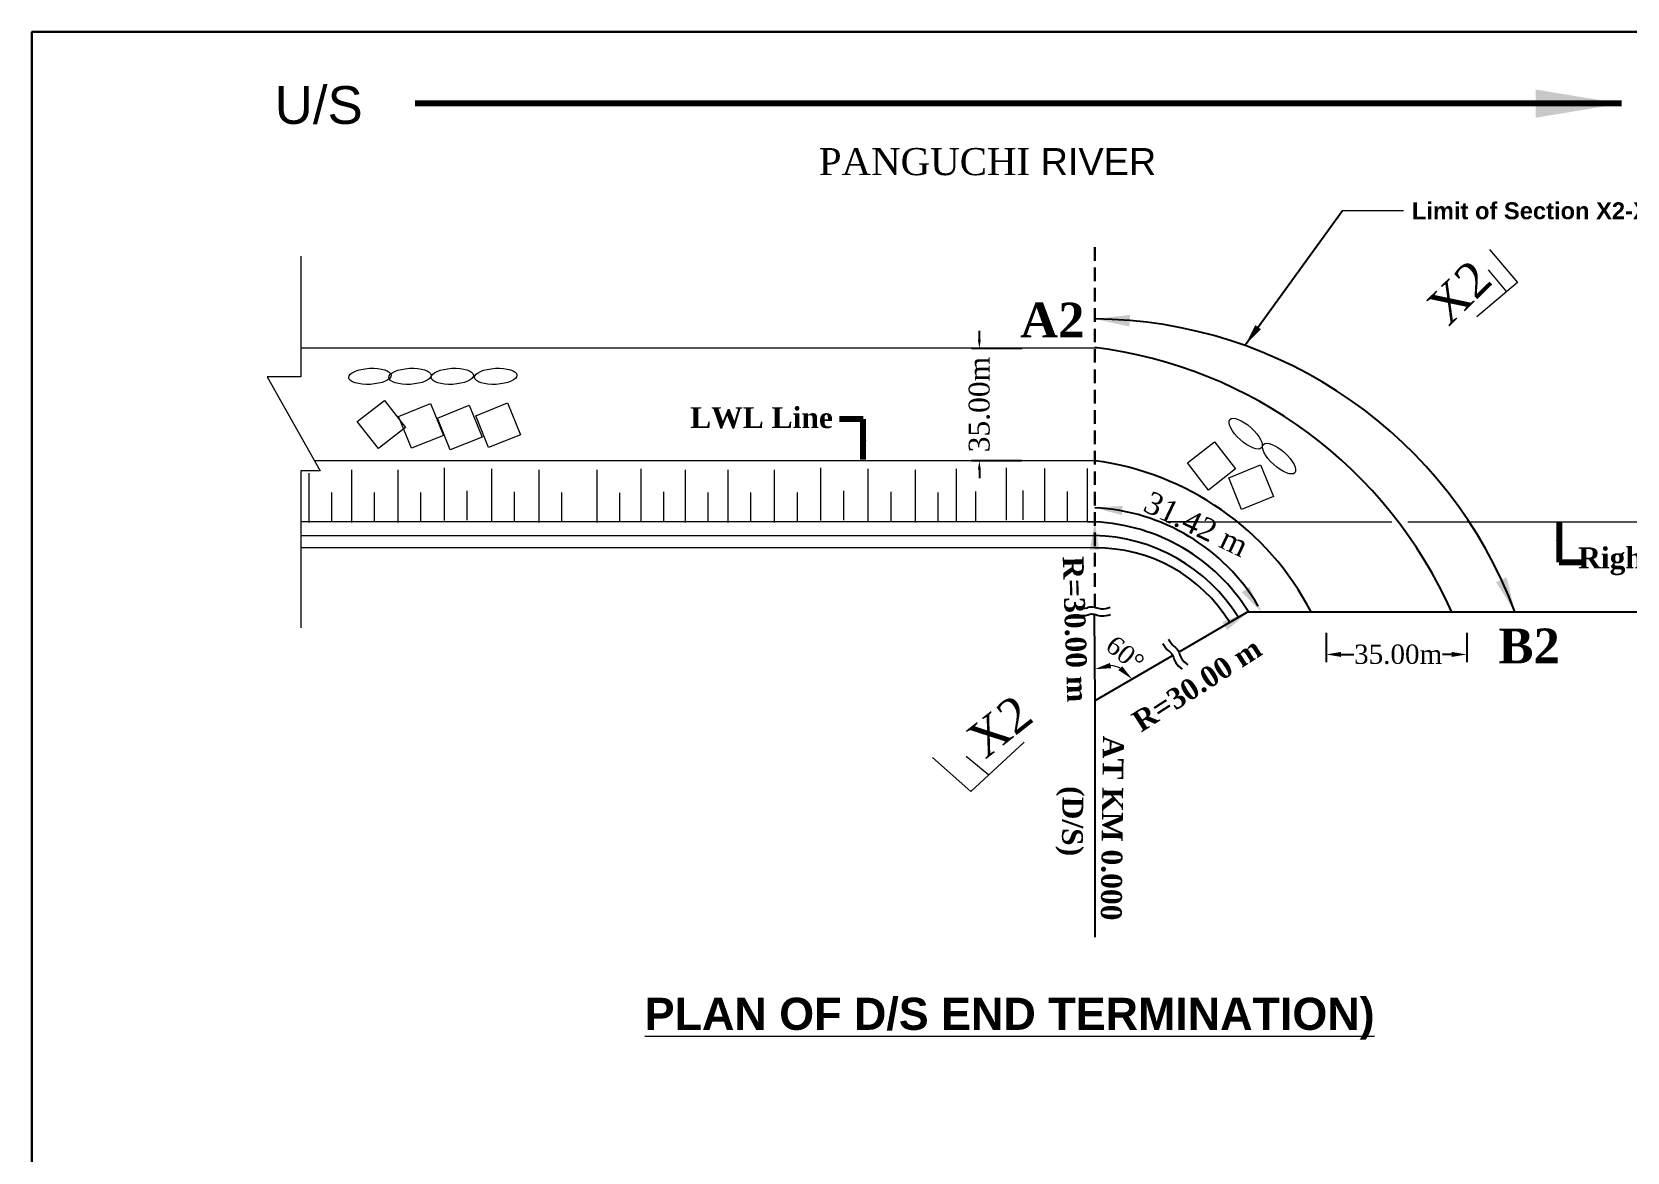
# Model space of a CAD drawing. Header units: metres. Extents: x -2434 to 11656, y -15288 to 8109.
# Drawn here: x 44.5 to 119, y -8307.7 to -8255.3 of the extents above; entities that cross this region are included whole.
import ezdxf

# ---------------------------------------------------------------- set-up
doc = ezdxf.new("R2010")
doc.units = ezdxf.units.M
doc.linetypes.add('DASHEDX2', pattern=[38.1, 25.4, -12.7])
doc.layers.add('Layer1', color=7, linetype='Continuous', lineweight=13)
doc.layers.add('LINE', color=7, linetype='Continuous')
doc.styles.add('Arial B heading -200', font='arialbd.ttf', dxfattribs={"height": 0.6})
doc.styles.add('Arial-200', font='arial.ttf')
doc.styles.get("Standard").update_dxf_attribs({"font": 'times.ttf'})
doc.dimstyles.get("Standard").update_dxf_attribs({"dimtxt": 0.5, "dimasz": 0.4075, "dimexe": 0.364, "dimexo": 0.219, "dimgap": 0.09, "dimtad": 0, "dimdec": 0, "dimlfac": 1000, "dimzin": 0, "dimdsep": 46, "dimtxsty": 'Standard', "dimcen": 0.09, "dimadec": 0, "dimazin": 0, "dimtfac": 1, "dimtdec": 0, "dimtofl": 0, "dimtmove": 0, "dimatfit": 3, "dimfxl": 1, "dimtolj": 1, "dimtzin": 0, "dimarcsym": 0})

# ---------------------------------------------------------------- blocks, each defined once
blk = doc.blocks.new('*D1162')
at = {"layer": 'Defpoints', "color": 0, "lineweight": -3, "ltscale": 0.5}
for p in [(104.961, -8283.178), (111.533, -8283.178), (111.533, -8284.408)]:
    blk.add_point(p, dxfattribs=at)
at = {"layer": 'LINE', "color": 7, "ltscale": 0.5}
for p, q in [((104.961, -8283.397), (104.961, -8284.772)), ((111.533, -8283.397), (111.533, -8284.772)), ((105.661, -8284.408), (106.253, -8284.408)), ((110.833, -8284.408), (110.397, -8284.408))]:
    blk.add_line(p, q, dxfattribs=at)
at = {"layer": 'LINE', "color": 7, "lineweight": -3, "ltscale": 0.5}
for points in [[(105.661, -8284.292), (105.661, -8284.525), (104.961, -8284.408)], [(110.833, -8284.292), (110.833, -8284.525), (111.533, -8284.408)]]:
    blk.add_solid(points, dxfattribs=at)
at = {"layer": 'LINE', "color": 7, "lineweight": 9, "ltscale": 0.5, "insert": (108.325, -8284.408), "char_height": 0.9, "attachment_point": 5}
blk.add_mtext('\\A1;35.00m', dxfattribs=at)
blk = doc.blocks.new('*D1163')
at = {"color": 0, "linetype": 'ByBlock', "lineweight": -2, "ltscale": 0.5}
for p, q in [((88.758, -8269.701), (88.758, -8269.293)), ((90.751, -8270.108), (88.394, -8270.108)), ((90.735, -8275.359), (88.394, -8275.359)), ((88.758, -8275.767), (88.758, -8276.174))]:
    blk.add_line(p, q, dxfattribs=at)
at = {"color": 0, "linetype": 'ByBlock', "lineweight": -3, "ltscale": 0.5}
for points in [[(88.69, -8269.701), (88.826, -8269.701), (88.758, -8270.108)], [(88.69, -8275.767), (88.826, -8275.767), (88.758, -8275.359)]]:
    blk.add_solid(points, dxfattribs=at)
at = {"layer": 'Defpoints', "color": 0, "linetype": 'ByBlock', "lineweight": -3, "ltscale": 0.5}
for p in [(90.97, -8270.108), (88.758, -8275.359), (90.954, -8275.359)]:
    blk.add_point(p, dxfattribs=at)
at = {"color": 0, "linetype": 'ByBlock', "lineweight": 18, "ltscale": 0.5, "insert": (88.758, -8272.734), "char_height": 0.5, "attachment_point": 5, "rotation": 90}
blk.add_mtext('\\A1;{\\H1.95x;35.00m}', dxfattribs=at)

msp = doc.modelspace()

# ---------------------------------------------------------------- linework, layer by layer
at = {"linetype": 'ByBlock', "lineweight": 18, "ltscale": 0.5}
msp.add_line((105.728262, -8263.666893), (108.577072, -8263.666893), dxfattribs=at)
at = {"color": 0, "linetype": 'Continuous', "lineweight": -3, "ltscale": 0.5}
for p, q in [((94.128882, -8282.530239), (94.153157, -8286.577956)), ((101.33956, -8282.408166), (98.077868, -8284.301711)), ((101.321956, -8282.421297), (129.795831, -8282.421297)), ((101.332985, -8282.413815), (101.333459, -8282.414632)), ((97.795893, -8284.46525), (94.153157, -8286.577956)), ((94.153157, -8286.577956), (94.153157, -8297.618334))]:
    msp.add_line(p, q, dxfattribs=at)
for centre, radius, start, end in [((94.038771, -8289.814332), 21.081276, 20.52964683, 89.68926297), ((91.561863, -8290.988638), 21.081276, 23.96185055, 82.93954041), ((92.414922, -8288.607777), 13.364142, 27.57545196, 82.57716846), ((93.702502, -8286.958174), 9.411464, 30.73158328, 87.24771422), ((93.937662, -8287.027772), 8.181677, 32.07588977, 88.73506384), ((93.753066, -8287.139117), 8.93217, 31.93324503, 87.43309187), ((94.233398, -8286.723228), 7.293715, 31.41218578, 90.63077693)]:
    msp.add_arc(centre, radius, start, end, dxfattribs=at)
for points in [[(93.368867, -8282.242143), (93.810176, -8282.224959), (93.919067, -8282.190592), (94.452071, -8282.276505), (94.876185, -8282.202049)], [(93.380802, -8282.576243), (93.822111, -8282.55906), (93.931001, -8282.524693), (94.464006, -8282.610606), (94.88812, -8282.53615)], [(97.327861, -8283.896126), (97.599023, -8284.244723), (97.690413, -8284.31318), (97.931239, -8284.796375), (98.23892, -8285.09762)], [(97.592399, -8283.691711), (97.863561, -8284.040308), (97.95495, -8284.108764), (98.195777, -8284.591959), (98.503457, -8284.893205)]]:
    msp.add_spline(points, degree=3, dxfattribs=at)
at = {"linetype": 'ByBlock', "lineweight": 18, "ltscale": 0.5}
for points in [[(95.767014, -8269.088318), (95.794895, -8268.5457), (94.153102, -8268.733366)], [(113.39606, -8280.81432), (112.895696, -8281.026092), (113.781193, -8282.421297)]]:
    msp.add_solid(points, dxfattribs=at)
at = {"layer": 'Layer1', "color": 7, "linetype": 'DASHEDX2', "lineweight": 30, "ltscale": 0.025}
msp.add_line((94.153102, -8282.204548), (94.153102, -8265.097374), dxfattribs=at)
at = {"layer": 'LINE', "color": 7, "lineweight": 9, "ltscale": 0.5}
for p, q in [((112.597165, -8265.481777), (113.908131, -8267.021679)), ((113.908131, -8267.021679), (112.005779, -8268.630645)), ((113.908131, -8267.021679), (112.005779, -8268.630645)), ((112.538273, -8266.442332), (113.392008, -8267.458203)), ((93.808371, -8278.182771), (93.808371, -8275.727343)), ((94.153102, -8278.21591), (57.062768, -8278.21591)), ((93.806774, -8278.21591), (94.153102, -8278.21591)), ((94.151782, -8278.85864), (94.151782, -8278.85864)), ((97.500776, -8278.21591), (108.02545, -8278.21591)), ((98.981136, -8278.21591), (97.500776, -8278.21591)), ((108.781819, -8278.21591), (127.064453, -8278.21591)), ((94.151782, -8279.429955), (94.151782, -8279.429955)), ((88.358925, -8290.812844), (90.848732, -8288.508978)), ((88.358925, -8290.812844), (90.848732, -8288.508978)), ((88.146195, -8289.163082), (89.196123, -8290.038168))]:
    msp.add_line(p, q, dxfattribs=at)
at = {"layer": 'LINE', "color": 7, "lineweight": 18, "ltscale": 0.5}
for p, q in [((57.062768, -8265.796433), (57.062768, -8271.44157)), ((57.062768, -8265.796433), (57.062768, -8271.44157)), ((94.243824, -8270.094881), (57.062768, -8270.094881)), ((57.062768, -8271.44157), (55.486405, -8271.44157)), ((55.486405, -8271.44157), (57.955031, -8275.823723)), ((57.062768, -8275.823723), (57.062768, -8283.169182)), ((57.955031, -8275.823723), (57.062768, -8275.823723)), ((57.439523, -8278.238709), (57.439523, -8275.944643)), ((94.21607, -8275.359334), (57.693424, -8275.359334)), ((59.432551, -8278.238709), (59.432551, -8275.78328)), ((61.598883, -8278.238709), (61.598883, -8275.78328)), ((63.765216, -8278.152136), (63.765216, -8275.696708)), ((65.974884, -8278.195423), (65.974884, -8275.739994)), ((68.184542, -8278.238709), (68.184542, -8275.78328)), ((70.897152, -8278.241542), (70.897152, -8275.786114)), ((72.949767, -8278.195423), (72.949767, -8275.739994)), ((75.029447, -8278.238709), (75.029447, -8275.78328)), ((77.022475, -8278.238709), (77.022475, -8275.78328)), ((79.188808, -8278.238709), (79.188808, -8275.78328)), ((81.35514, -8278.152136), (81.35514, -8275.696708)), ((83.564808, -8278.195423), (83.564808, -8275.739994)), ((85.774466, -8278.238709), (85.774466, -8275.78328)), ((87.683047, -8278.185605), (87.683047, -8275.730177)), ((90.019509, -8278.139485), (90.019509, -8275.684057)), ((91.815343, -8278.182771), (91.815343, -8275.727343)), ((58.505296, -8278.21698), (58.505296, -8276.848023)), ((60.498324, -8278.21698), (60.498324, -8276.848023)), ((62.664656, -8278.21698), (62.664656, -8276.848023)), ((64.830988, -8278.130408), (64.830988, -8276.761451)), ((67.040656, -8278.173694), (67.040656, -8276.804737)), ((69.250314, -8278.21698), (69.250314, -8276.848023)), ((71.962924, -8278.219814), (71.962924, -8276.850857)), ((74.01554, -8278.173694), (74.01554, -8276.804737)), ((76.09522, -8278.21698), (76.09522, -8276.848023)), ((78.088248, -8278.21698), (78.088248, -8276.848023)), ((80.25458, -8278.21698), (80.25458, -8276.848023)), ((82.420912, -8278.130408), (82.420912, -8276.761451)), ((84.63058, -8278.173694), (84.63058, -8276.804737)), ((86.840238, -8278.21698), (86.840238, -8276.848023)), ((88.589562, -8278.163877), (88.589562, -8276.79492)), ((90.801435, -8278.117757), (90.801435, -8276.7488)), ((92.881115, -8278.161043), (92.881115, -8276.792086)), ((94.290815, -8278.85864), (57.062768, -8278.85864)), ((94.153102, -8279.429955), (57.062768, -8279.429955))]:
    msp.add_line(p, q, dxfattribs=at)
at = {"layer": 'LINE', "color": 7, "lineweight": 30, "ltscale": 0.5}
msp.add_lwpolyline([(44.490866, -8360.003466), (44.490866, -8255.319794), (192.528383, -8255.319794), (192.528383, -8360.003466), (44.490866, -8360.003466)], close=True, dxfattribs=at)
at = {"layer": 'LINE', "color": 7, "lineweight": 9, "ltscale": 0.5}
for points in [[(60.680998, -8274.793159), (59.694273, -8273.528402), (60.95903, -8272.541676), (61.945755, -8273.806433)], [(62.227124, -8274.776407), (61.626451, -8273.288983), (63.113875, -8272.688311), (63.714547, -8274.175734)], [(64.0367, -8274.853614), (63.436028, -8273.36619), (64.923452, -8272.765518), (65.524124, -8274.252942)], [(65.829163, -8274.742982), (65.228491, -8273.255559), (66.715915, -8272.654886), (67.316587, -8274.14231)], [(99.46545, -8276.724922), (98.478725, -8275.460166), (99.743481, -8274.47344), (100.730207, -8275.738197)], [(101.011575, -8277.636629), (100.410903, -8276.149206), (101.898327, -8275.548533), (102.498999, -8277.035957)]]:
    msp.add_lwpolyline(points, close=True, dxfattribs=at)
msp.add_lwpolyline([(88.358925, -8290.812844), (86.570313, -8289.230682)], dxfattribs=at)
msp.add_arc((94.791551, -8286.207702), 1.282446, 64.48468307, 85.69320411, dxfattribs=at)
for centre, major_axis in [((60.284022, -8271.413011), (-0.987354, -0.052556)), ((62.155024, -8271.413011), (-0.987354, -0.052556)), ((64.13328, -8271.413011), (-0.987354, -0.052556)), ((66.16354, -8271.413011), (-0.987354, -0.052556)), ((101.200596, -8274.093559), (-0.735328, 0.661002)), ((102.761751, -8275.258196), (-0.735328, 0.661002))]:
    msp.add_ellipse(centre, major_axis=major_axis, ratio=0.379800122, dxfattribs=at)
for points in [[(95.452974, -8277.464623), (95.411095, -8277.895948), (94.13806, -8277.554647)], [(93.922801, -8279.513625), (94.35613, -8279.518171), (94.153102, -8278.21591)], [(101.022123, -8281.503727), (101.375602, -8281.253033), (101.950947, -8282.438815)], [(100.115332, -8282.896396), (100.339852, -8283.267052), (101.33956, -8282.408166)], [(94.859661, -8284.805669), (94.916058, -8285.052087), (94.148605, -8285.098068)], [(95.258231, -8285.143203), (95.429705, -8284.957464), (95.901185, -8285.564756)]]:
    msp.add_solid(points, dxfattribs=at)

# ---------------------------------------------------------------- texts
for s, height, style, p in [('U/S', 1.7660951, 'Arial-200', (55.83631, -8259.617966)), ('Limit of Section X2-X2', 0.79237529, 'Arial B heading -200', (108.964994, -8264.074147))]:
    msp.add_text(s, height=height, dxfattribs=dict(at, style=style)).set_placement(p)
for s, insert, char_height, width, attachment_point in [('{\\C0;PANGUCHI\\fArial|b0|i0|c0|p34; RIVER}', (81.256907, -8260.747662), 1.26523018, 49.69258669, 1), ('{\\fTimes New Roman|b1|i0|c0|p18;A2}', (90.667221, -8269.598344), 1.62532551, 58.38116407, 7), ('{\\fTimes New Roman|b1|i0|c0|p18;LWL Line}', (81.916167, -8273.854331), 0.97519531, 35.02869844, 9), ('{\\fTimes New Roman|b1|i0|c0|p18;Right Bank Line}', (127.211868, -8280.709805), 0.97519531, 35.02869844, 9), ('{\\fTimes New Roman|b1|i0|c0|p18;B2}', (113.012581, -8284.82915), 1.62532551, 58.38116407, 7)]:
    msp.add_mtext(s, dxfattribs=dict(at, insert=insert, char_height=char_height, width=width, attachment_point=attachment_point))
for s, insert, char_height, width, attachment_point, rotation in [('X2', (110.675453, -8269.119549), 1.6253255, 58.38116407, 7, 44.33581582), ('{\\fTimes New Roman|b1|i0|c0|p18;R=30.00 m}', (93.625739, -8279.810768), 0.97519531, 35.02869844, 1, 271.81761429), ('{\\fTimes New Roman|b1|i0|c0|p18;R=30.00 m}', (95.789673, -8287.24716), 0.97519531, 35.02869844, 1, 32.71475065), ('X2', (89.029738, -8289.335143), 1.6253255, 58.38116407, 7, 38.29008772), ('{\\fTimes New Roman|b1|i0|c0|p18;AT KM 0.000}', (95.40664, -8296.843663), 0.97519531, 35.02869844, 3, 269.32851316), ('{\\fTimes New Roman|b1|i0|c0|p18;(D/S)}', (93.587179, -8293.841705), 0.97519531, 35.02869844, 3, 269.32851316)]:
    msp.add_mtext(s, dxfattribs=dict(at, insert=insert, char_height=char_height, width=width, attachment_point=attachment_point, rotation=rotation))
at = {"layer": 'LINE', "color": 7, "lineweight": 9, "ltscale": 0.5, "attachment_point": 5}
for s, insert, char_height, rotation in [('31.42 m', (98.889257, -8278.321592), 1.0400474, 334.5111155), ('\\A1;60°', (95.567848, -8284.373845), 0.8667062, 321.01267575)]:
    msp.add_mtext(s, dxfattribs=dict(at, insert=insert, char_height=char_height, rotation=rotation))
at = {"layer": 'LINE', "color": 7, "lineweight": 9, "ltscale": 0.5, "insert": (73.121035, -8300.449709), "char_height": 1.2, "width": 48.33970088, "attachment_point": 1, "style": 'Arial B heading -200'}
msp.add_mtext('{\\H1.25x;\\LPLAN OF D/S END TERMINATION)}', dxfattribs=at)

# ---------------------------------------------------------------- dimensions: what is measured, and where the dimension line sits
at = {"linetype": 'ByBlock', "lineweight": 18, "ltscale": 0.5}
dim = msp.add_linear_dim(base=(88.757892, -8275.359334), p1=(90.969741, -8270.10821), p2=(90.954194, -8275.359334), angle=90, text='{\\H1.95x;35.00m}', dimstyle='Standard', override={"dimfxl": 700, "dimfxlon": 1}, dxfattribs=at)
dim.commit()
dim.dimension.update_dxf_attribs({"geometry": '*D1163', "text_midpoint": (88.757892, -8272.733772)})
at = {"layer": 'LINE', "color": 7, "lineweight": 9, "ltscale": 0.5}
dim = msp.add_linear_dim(base=(111.533334, -8284.408474), p1=(104.960975, -8283.177674), p2=(111.533334, -8283.177674), angle=180, text='35.00m', dimstyle='Standard', override={"dimtxt": 0.9, "dimasz": 0.7, "dimclrd": 7, "dimclre": 7, "dimclrt": 7, "dimlwd": 65535, "dimlwe": 65535}, dxfattribs=at)
dim.commit()
dim.dimension.update_dxf_attribs({"geometry": '*D1162', "text_midpoint": (108.325446, -8284.408474), "dimtype": 160})

# ---------------------------------------------------------------- leaders
at = {"color": 0, "linetype": 'Continuous', "lineweight": -3, "ltscale": 0.5}
msp.add_leader([(101.19712, -8269.927956), (105.726725, -8263.666893)], dimstyle='Standard', override={"dimasz": 1, "dimgap": 0.09, "dimtad": 0, "dimfxl": 0.15, "dimfxlon": 1}, dxfattribs=at)
at = {"layer": 'LINE', "color": 7, "lineweight": 9, "ltscale": 0.5}
for points, override in [([(118.753059, -8258.670593), (62.395674, -8258.670593)], {"dimtxt": 1.2, "dimasz": 4, "dimclrd": 7, "dimclre": 7, "dimclrt": 7, "dimlwd": 65535, "dimlwe": 65535}), ([(83.3295, -8275.298883), (83.3295, -8273.413107), (82.229702, -8273.413107)], {"dimtxt": 1.2, "dimasz": 0.9, "dimclrd": 7, "dimclre": 7, "dimclrt": 7, "dimlwd": 65535, "dimlwe": 65535}), ([(115.850406, -8278.204516), (115.850406, -8280.090292), (116.950204, -8280.090292)], {"dimtxt": 1.2, "dimasz": 0.9, "dimclrd": 7, "dimclre": 7, "dimclrt": 7, "dimlwd": 65535, "dimlwe": 65535})]:
    msp.add_leader(points, dimstyle='Standard', override=override, dxfattribs=at)

doc.saveas('drawing.dxf')
